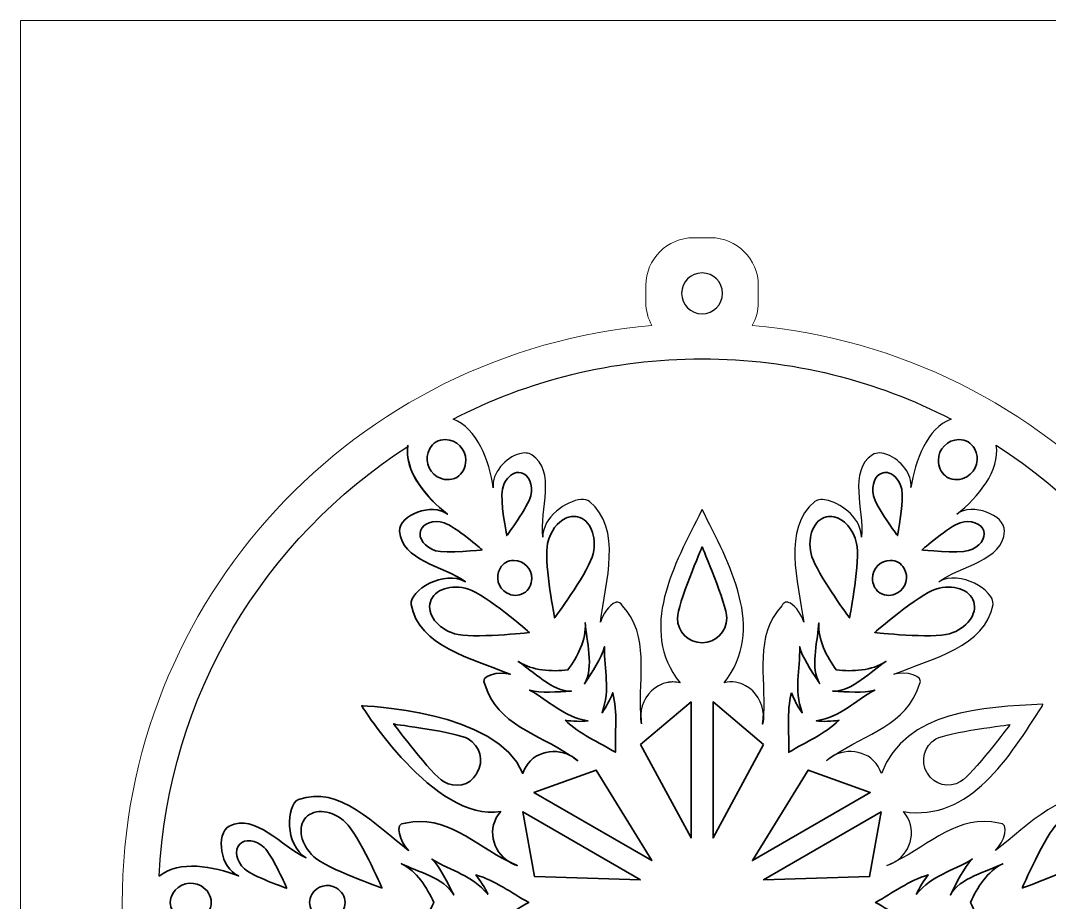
# Model space of a CAD drawing. Header units: inches. Extents: x 0 to 148, y -210 to 0.
# Drawn here: x 0 to 66.5, y -57 to 0 of the extents above; entities that cross this region are included whole.
import ezdxf

# ---------------------------------------------------------------- set-up
doc = ezdxf.new("R2010")
doc.units = ezdxf.units.IN
doc.header["$MEASUREMENT"] = 0
doc.layers.add('Layer 1', color=7, linetype='Continuous')

# ---------------------------------------------------------------- blocks, each defined once
blk = doc.blocks.new('block 4')
at = {"layer": 'Layer 1', "color": 250, "lineweight": 25}
for points in [[(43.354, -44.059), (40.097, -46.812), (43.354, -52.85), (43.354, -44.059)], [(44.784, -52.85), (48.041, -46.812), (44.784, -44.059), (44.784, -52.85)], [(37.211, -48.478), (33.199, -49.922), (40.812, -54.318), (37.211, -48.478)], [(54.939, -49.922), (50.927, -48.478), (47.326, -54.318), (54.939, -49.922)], [(40.097, -55.556), (32.484, -51.16), (33.24, -55.357), (40.097, -55.556)], [(54.899, -55.357), (55.654, -51.16), (48.041, -55.556), (54.899, -55.357)]]:
    blk.add_lwpolyline(points, dxfattribs=at)
at = {"layer": 'Layer 1', "color": 250, "lineweight": 35}
for points in [[(43.354, -44.059), (43.354, -52.85), (40.097, -46.812), (43.354, -44.059)], [(48.041, -46.812), (44.784, -52.85), (44.784, -44.059), (48.041, -46.812)], [(37.211, -48.478), (40.812, -54.318), (33.199, -49.922), (37.211, -48.478)], [(50.927, -48.478), (54.939, -49.922), (47.326, -54.318), (50.927, -48.478)], [(40.097, -55.556), (33.24, -55.357), (32.484, -51.16), (40.097, -55.556)], [(55.654, -51.16), (54.899, -55.357), (48.041, -55.556), (55.654, -51.16)]]:
    blk.add_lwpolyline(points, dxfattribs=at)
at = {"layer": 'Layer 1', "color": 250, "lineweight": 25}
for points, knots in [([(30.567, -30.204), (30.435, -29.272), (31.4, -28.242), (32.265, -28.009), (32.554, -27.931), (32.832, -27.942), (33.054, -28.075), (34.652, -29.141), (33.587, -31.626), (33.764, -33.401), (33.765, -32.103), (35.289, -31.04), (36.241, -30.973), (36.46, -30.957), (36.65, -30.995), (36.783, -31.095), (38.913, -32.87), (37.85, -36.242), (37.494, -38.906), (37.617, -38.418), (38.075, -37.764), (38.463, -37.632), (38.467, -37.631), (38.471, -37.63), (38.475, -37.629), (38.489, -37.625), (38.502, -37.621), (38.516, -37.618), (38.672, -37.584), (38.815, -37.643), (38.914, -37.843), (40.72, -39.813), (39.947, -42.389), (40.1, -44.872), (40.139, -44.105), (40.587, -43.375), (41.252, -43.009), (41.304, -42.981), (41.358, -42.957), (41.413, -42.932), (41.428, -42.926), (41.442, -42.917), (41.458, -42.911), (41.581, -42.86), (41.711, -42.825), (41.846, -42.8), (41.865, -42.796), (41.885, -42.79), (41.905, -42.787), (41.937, -42.783), (41.97, -42.782), (42.002, -42.779), (42.049, -42.774), (42.095, -42.767), (42.143, -42.766), (42.156, -42.766), (42.171, -42.768), (42.184, -42.768), (42.333, -42.767), (42.487, -42.781), (42.644, -42.816), (39.893, -39.378), (42.271, -35.172), (44.039, -31.68), (44.039, -31.68), (44.06, -31.634), (44.06, -31.634), (44.06, -31.634), (44.069, -31.616), (44.069, -31.616), (44.069, -31.616), (44.07, -31.617), (44.07, -31.617), (44.07, -31.617), (44.07, -31.616), (44.07, -31.616), (45.837, -35.107), (48.245, -39.378), (45.495, -42.816), (46.009, -42.701), (46.487, -42.79), (46.886, -43.009), (47.551, -43.375), (47.999, -44.105), (48.037, -44.871), (48.19, -42.389), (47.418, -39.813), (49.224, -37.843), (49.357, -37.577), (49.565, -37.56), (49.783, -37.681), (50.145, -37.882), (50.533, -38.464), (50.645, -38.908), (50.289, -36.244), (49.223, -32.87), (51.355, -31.094), (51.555, -30.945), (51.881, -30.935), (52.247, -31.035), (53.181, -31.289), (54.372, -32.253), (54.374, -33.4), (54.551, -31.625), (53.486, -29.141), (55.084, -28.075), (55.362, -27.909), (55.726, -27.933), (56.09, -28.083), (56.89, -28.412), (57.689, -29.348), (57.572, -30.201), (57.838, -28.471), (58.607, -26.351), (60.169, -25.768), (55.345, -23.277), (49.872, -21.87), (44.069, -21.87), (38.266, -21.87), (32.792, -23.277), (27.968, -25.768), (29.532, -26.351), (30.301, -28.473), (30.567, -30.204)], [0, 0, 0, 0, 1, 1, 1, 2, 2, 2, 3, 3, 3, 4, 4, 4, 5, 5, 5, 6, 6, 6, 7, 7, 7, 8, 8, 8, 9, 9, 9, 10, 10, 10, 11, 11, 11, 12, 12, 12, 13, 13, 13, 14, 14, 14, 15, 15, 15, 16, 16, 16, 17, 17, 17, 18, 18, 18, 19, 19, 19, 20, 20, 20, 21, 21, 21, 22, 22, 22, 23, 23, 23, 24, 24, 24, 25, 25, 25, 26, 26, 26, 27, 27, 27, 28, 28, 28, 29, 29, 29, 30, 30, 30, 31, 31, 31, 32, 32, 32, 33, 33, 33, 34, 34, 34, 35, 35, 35, 36, 36, 36, 37, 37, 37, 38, 38, 38, 39, 39, 39, 40, 40, 40, 41, 41, 41, 41]), ([(28.791, -28.431), (28.791, -27.695), (28.195, -27.099), (27.459, -27.099), (27.232, -27.099), (27.056, -27.135), (26.87, -27.235), (26.691, -27.346), (26.571, -27.481), (26.458, -27.676), (26.09, -28.314), (26.309, -29.129), (26.946, -29.496), (27.357, -29.734), (27.809, -29.745), (28.2, -29.539), (28.575, -29.303), (28.791, -28.906), (28.791, -28.431)], [0, 0, 0, 0, 1, 1, 1, 2, 2, 2, 3, 3, 3, 4, 4, 4, 5, 5, 5, 6, 6, 6, 6]), ([(59.937, -29.538), (60.329, -29.745), (60.781, -29.734), (61.192, -29.496), (61.829, -29.128), (62.047, -28.314), (61.68, -27.676), (61.566, -27.481), (61.447, -27.346), (61.268, -27.234), (61.081, -27.135), (60.905, -27.098), (60.679, -27.098), (59.943, -27.098), (59.347, -27.695), (59.347, -28.43), (59.347, -28.85), (59.515, -29.207), (59.812, -29.447), (59.851, -29.48), (59.893, -29.51), (59.937, -29.538)], [0, 0, 0, 0, 1, 1, 1, 2, 2, 2, 3, 3, 3, 4, 4, 4, 5, 5, 5, 6, 6, 6, 7, 7, 7, 7]), ([(14.095, -55.308), (12.929, -54.84), (12.586, -52.592), (13.492, -52.089), (15.214, -51.238), (16.834, -53.404), (18.461, -54.138), (17.077, -53.339), (17.154, -50.718), (17.971, -50.369), (20.575, -49.411), (22.964, -52.021), (25.093, -53.661), (24.568, -53.151), (24.089, -51.85), (24.881, -51.897), (27.49, -51.318), (29.336, -53.277), (31.562, -54.385), (30.531, -53.719), (30.101, -52.19), (31.052, -51.154), (26.7, -51.817), (22.065, -44.32), (22.065, -44.32), (22.065, -44.32), (22.059, -44.308), (22.059, -44.308), (22.059, -44.308), (30.876, -44.584), (32.477, -48.685), (32.9, -47.344), (34.438, -46.951), (35.531, -47.512), (33.458, -46.137), (30.839, -45.519), (30.036, -42.969), (29.598, -42.306), (30.965, -42.07), (31.669, -42.272), (29.185, -41.247), (25.73, -40.483), (25.257, -37.749), (25.151, -36.868), (27.382, -35.49), (28.766, -36.289), (27.317, -35.247), (24.631, -34.927), (24.507, -33.01), (24.489, -31.974), (26.607, -31.147), (27.596, -31.922), (26.231, -30.827), (24.765, -29.18), (25.039, -27.535), (15.778, -33.505), (9.515, -43.629), (8.961, -55.33), (10.251, -54.278), (12.467, -54.675), (14.095, -55.308)], [0, 0, 0, 0, 1, 1, 1, 2, 2, 2, 3, 3, 3, 4, 4, 4, 5, 5, 5, 6, 6, 6, 7, 7, 7, 8, 8, 8, 9, 9, 9, 10, 10, 10, 11, 11, 11, 12, 12, 12, 13, 13, 13, 14, 14, 14, 15, 15, 15, 16, 16, 16, 17, 17, 17, 18, 18, 18, 19, 19, 19, 20, 20, 20, 20]), ([(66.072, -44.32), (63.933, -47.597), (61.438, -51.817), (57.086, -51.154), (58.037, -52.19), (57.607, -53.719), (56.576, -54.385), (58.803, -53.277), (60.648, -51.318), (63.257, -51.897), (64.05, -51.85), (63.571, -53.151), (63.045, -53.661), (65.174, -52.021), (67.563, -49.411), (70.167, -50.368), (70.984, -50.717), (71.061, -53.338), (69.678, -54.138), (71.304, -53.403), (72.925, -51.237), (74.646, -52.089), (75.552, -52.591), (75.21, -54.84), (74.044, -55.308), (75.671, -54.675), (77.888, -54.278), (79.177, -55.329), (78.623, -43.629), (72.348, -33.426), (63.088, -27.456), (63.361, -29.101), (61.907, -30.827), (60.542, -31.922), (61.53, -31.147), (63.649, -31.974), (63.631, -33.01), (63.508, -34.926), (60.821, -35.247), (59.372, -36.289), (60.756, -35.49), (62.988, -36.868), (62.881, -37.749), (62.408, -40.483), (58.953, -41.247), (56.469, -42.271), (57.173, -42.07), (58.54, -42.306), (58.103, -42.969), (57.299, -45.518), (54.681, -46.137), (52.607, -47.511), (53.7, -46.951), (55.239, -47.344), (55.661, -48.685), (57.263, -44.584), (62.201, -44.411), (66.109, -44.196), (66.109, -44.196), (66.072, -44.32), (66.072, -44.32)], [0, 0, 0, 0, 1, 1, 1, 2, 2, 2, 3, 3, 3, 4, 4, 4, 5, 5, 5, 6, 6, 6, 7, 7, 7, 8, 8, 8, 9, 9, 9, 10, 10, 10, 11, 11, 11, 12, 12, 12, 13, 13, 13, 14, 14, 14, 15, 15, 15, 16, 16, 16, 17, 17, 17, 18, 18, 18, 19, 19, 19, 20, 20, 20, 20]), ([(32.989, -30.723), (33.149, -30.018), (32.868, -29.353), (32.361, -29.238), (32.171, -29.195), (31.977, -29.235), (31.799, -29.339), (31.503, -29.513), (31.254, -29.865), (31.154, -30.306), (30.994, -31.01), (31.436, -33.3), (31.437, -33.306), (31.441, -33.3), (32.829, -31.427), (32.989, -30.723)], [0, 0, 0, 0, 1, 1, 1, 2, 2, 2, 3, 3, 3, 4, 4, 4, 5, 5, 5, 5]), ([(56.701, -33.306), (56.702, -33.3), (57.144, -31.009), (56.983, -30.306), (56.863, -29.777), (56.53, -29.376), (56.156, -29.257), (56.032, -29.217), (55.903, -29.209), (55.776, -29.238), (55.27, -29.353), (54.989, -30.018), (55.149, -30.723), (55.309, -31.426), (56.695, -33.298), (56.701, -33.306)], [0, 0, 0, 0, 1, 1, 1, 2, 2, 2, 3, 3, 3, 4, 4, 4, 5, 5, 5, 5]), ([(27.388, -32.48), (26.698, -32.266), (26.013, -32.495), (25.859, -32.992), (25.706, -33.488), (26.142, -34.064), (26.832, -34.278), (27.523, -34.492), (29.846, -34.225), (29.846, -34.225), (29.846, -34.225), (28.079, -32.694), (27.388, -32.48)], [0, 0, 0, 0, 1, 1, 1, 2, 2, 2, 3, 3, 3, 4, 4, 4, 4]), ([(34.53, -38.628), (34.53, -38.628), (34.539, -38.616), (34.556, -38.593), (34.802, -38.257), (36.783, -35.537), (37.025, -34.475), (37.282, -33.342), (36.831, -32.274), (36.017, -32.089), (35.762, -32.031), (35.502, -32.066), (35.258, -32.177), (34.719, -32.42), (34.253, -33.026), (34.077, -33.805), (33.835, -34.867), (34.445, -38.176), (34.523, -38.586), (34.528, -38.613), (34.53, -38.628), (34.53, -38.628)], [0, 0, 0, 0, 1, 1, 1, 2, 2, 2, 3, 3, 3, 4, 4, 4, 5, 5, 5, 6, 6, 6, 7, 7, 7, 7]), ([(53.511, -38.496), (53.527, -38.517), (53.54, -38.536), (53.553, -38.552), (53.576, -38.585), (53.593, -38.607), (53.601, -38.619), (53.606, -38.624), (53.608, -38.628), (53.608, -38.628), (53.608, -38.628), (53.609, -38.624), (53.61, -38.617), (53.652, -38.4), (54.311, -34.902), (54.061, -33.805), (53.853, -32.885), (53.24, -32.205), (52.581, -32.081), (52.429, -32.053), (52.274, -32.054), (52.121, -32.088), (51.307, -32.274), (50.856, -33.342), (51.113, -34.475), (51.338, -35.467), (53.079, -37.902), (53.511, -38.496)], [0, 0, 0, 0, 1, 1, 1, 2, 2, 2, 3, 3, 3, 4, 4, 4, 5, 5, 5, 6, 6, 6, 7, 7, 7, 8, 8, 8, 9, 9, 9, 9]), ([(61.306, -34.277), (61.996, -34.064), (62.432, -33.488), (62.278, -32.992), (62.125, -32.495), (61.44, -32.266), (60.75, -32.48), (60.059, -32.693), (58.292, -34.225), (58.292, -34.225), (58.292, -34.225), (60.616, -34.491), (61.306, -34.277)], [0, 0, 0, 0, 1, 1, 1, 2, 2, 2, 3, 3, 3, 4, 4, 4, 4]), ([(44.069, -40.236), (44.949, -40.236), (45.663, -39.523), (45.663, -38.643), (45.663, -37.763), (44.072, -34.038), (44.069, -34.03), (44.064, -34.039), (42.475, -37.763), (42.475, -38.643), (42.475, -39.523), (43.189, -40.236), (44.069, -40.236)], [0, 0, 0, 0, 1, 1, 1, 2, 2, 2, 3, 3, 3, 4, 4, 4, 4]), ([(31.428, -37.006), (31.788, -37.214), (32.188, -37.219), (32.529, -37.035), (32.858, -36.832), (33.054, -36.483), (33.054, -36.067), (33.054, -35.43), (32.537, -34.913), (31.9, -34.913), (31.895, -34.913), (31.891, -34.913), (31.886, -34.913), (31.693, -34.915), (31.535, -34.95), (31.375, -35.037), (31.216, -35.134), (31.106, -35.256), (31.006, -35.429), (30.687, -35.981), (30.876, -36.687), (31.428, -37.006)], [0, 0, 0, 0, 1, 1, 1, 2, 2, 2, 3, 3, 3, 4, 4, 4, 5, 5, 5, 6, 6, 6, 7, 7, 7, 7]), ([(55.609, -37.035), (55.609, -37.035), (55.61, -37.035), (55.61, -37.035), (55.95, -37.218), (56.35, -37.213), (56.71, -37.005), (57.262, -36.687), (57.451, -35.981), (57.133, -35.429), (57.032, -35.256), (56.922, -35.134), (56.762, -35.037), (56.599, -34.948), (56.438, -34.913), (56.239, -34.913), (55.601, -34.913), (55.084, -35.43), (55.084, -36.067), (55.084, -36.43), (55.234, -36.743), (55.492, -36.952), (55.529, -36.982), (55.569, -37.009), (55.609, -37.035)], [0, 0, 0, 0, 1, 1, 1, 2, 2, 2, 3, 3, 3, 4, 4, 4, 5, 5, 5, 6, 6, 6, 7, 7, 7, 8, 8, 8, 8]), ([(28.958, -36.76), (27.848, -36.417), (26.748, -36.785), (26.501, -37.583), (26.254, -38.381), (26.954, -39.306), (28.064, -39.649), (29.174, -39.992), (32.907, -39.565), (32.907, -39.565), (32.907, -39.565), (30.067, -37.104), (28.958, -36.76)], [0, 0, 0, 0, 1, 1, 1, 2, 2, 2, 3, 3, 3, 4, 4, 4, 4]), ([(60.074, -39.649), (61.185, -39.306), (61.884, -38.38), (61.637, -37.582), (61.39, -36.785), (60.29, -36.417), (59.181, -36.76), (58.071, -37.103), (55.231, -39.565), (55.231, -39.565), (55.231, -39.565), (58.964, -39.992), (60.074, -39.649)], [0, 0, 0, 0, 1, 1, 1, 2, 2, 2, 3, 3, 3, 4, 4, 4, 4]), ([(38.297, -43.464), (38.126, -43.915), (37.855, -44.405), (37.598, -44.758), (37.598, -44.758), (37.598, -44.757), (37.598, -44.757), (37.598, -44.757), (37.598, -44.758), (37.597, -44.758), (38.167, -43.193), (37.712, -42.048), (37.759, -40.495), (37.56, -41.248), (36.967, -42.085), (36.461, -42.878), (36.461, -42.877), (36.462, -42.876), (36.462, -42.876), (36.462, -42.877), (36.461, -42.877), (36.461, -42.878), (37.119, -41.815), (36.568, -40.062), (36.517, -38.943), (36.589, -40.041), (36.007, -41.14), (35.391, -41.992), (34.341, -42.1), (33.096, -42.054), (32.181, -41.439), (33.125, -42.041), (34.37, -43.401), (35.622, -43.362), (34.683, -43.404), (33.661, -43.499), (32.909, -43.295), (34.278, -44.03), (35.043, -44.997), (36.682, -45.286), (36.248, -45.333), (35.688, -45.322), (35.212, -45.246), (36.174, -46.168), (37.346, -46.631), (38.464, -47.316), (38.43, -46.006), (38.615, -44.758), (38.297, -43.464)], [0, 0, 0, 0, 1, 1, 1, 2, 2, 2, 3, 3, 3, 4, 4, 4, 5, 5, 5, 6, 6, 6, 7, 7, 7, 8, 8, 8, 9, 9, 9, 10, 10, 10, 11, 11, 11, 12, 12, 12, 13, 13, 13, 14, 14, 14, 15, 15, 15, 16, 16, 16, 16]), ([(49.674, -47.316), (50.791, -46.631), (51.964, -46.168), (52.926, -45.246), (52.449, -45.322), (51.89, -45.333), (51.455, -45.286), (53.095, -44.997), (53.86, -44.03), (55.229, -43.295), (54.477, -43.499), (53.456, -43.404), (52.516, -43.362), (53.767, -43.4), (55.013, -42.041), (55.957, -41.439), (55.042, -42.054), (53.796, -42.1), (52.748, -41.992), (52.748, -41.992), (52.747, -41.992), (52.747, -41.992), (52.131, -41.141), (51.55, -40.042), (51.621, -38.945), (51.572, -39.994), (51.086, -41.598), (51.567, -42.67), (51.599, -42.742), (51.636, -42.811), (51.676, -42.877), (51.635, -42.812), (51.593, -42.747), (51.551, -42.682), (51.076, -41.948), (50.562, -41.186), (50.379, -40.494), (50.426, -42.048), (49.972, -43.193), (50.541, -44.758), (50.54, -44.758), (50.54, -44.757), (50.54, -44.757), (50.54, -44.757), (50.54, -44.758), (50.54, -44.758), (50.428, -44.604), (50.313, -44.423), (50.205, -44.232), (50.184, -44.193), (50.163, -44.154), (50.141, -44.115), (50.027, -43.901), (49.922, -43.679), (49.841, -43.464), (49.523, -44.758), (49.708, -46.006), (49.674, -47.316)], [0, 0, 0, 0, 1, 1, 1, 2, 2, 2, 3, 3, 3, 4, 4, 4, 5, 5, 5, 6, 6, 6, 7, 7, 7, 8, 8, 8, 9, 9, 9, 10, 10, 10, 11, 11, 11, 12, 12, 12, 13, 13, 13, 14, 14, 14, 15, 15, 15, 16, 16, 16, 17, 17, 17, 18, 18, 18, 19, 19, 19, 19]), ([(40.1, -44.876), (40.091, -45.076), (40.108, -45.279), (40.157, -45.478), (40.13, -45.278), (40.113, -45.078), (40.1, -44.876)], [0, 0, 0, 0, 1, 1, 1, 2, 2, 2, 2]), ([(47.981, -45.48), (48.03, -45.28), (48.048, -45.078), (48.037, -44.877), (48.025, -45.079), (48.007, -45.28), (47.981, -45.48)], [0, 0, 0, 0, 1, 1, 1, 2, 2, 2, 2]), ([(28.948, -46.452), (28.185, -46.012), (24.198, -45.507), (24.198, -45.507), (24.198, -45.507), (24.149, -45.478), (24.149, -45.478), (24.149, -45.478), (24.117, -45.504), (24.117, -45.504), (24.117, -45.504), (24.156, -45.526), (24.156, -45.526), (24.156, -45.526), (26.591, -48.773), (27.353, -49.213), (28.116, -49.654), (29.038, -49.478), (29.478, -48.716), (29.478, -48.716), (29.531, -48.63), (29.531, -48.63), (29.972, -47.867), (29.71, -46.893), (28.948, -46.452)], [0, 0, 0, 0, 1, 1, 1, 2, 2, 2, 3, 3, 3, 4, 4, 4, 5, 5, 5, 6, 6, 6, 7, 7, 7, 8, 8, 8, 8]), ([(58.607, -48.63), (58.607, -48.63), (58.634, -48.674), (58.634, -48.674), (59.074, -49.436), (60.022, -49.653), (60.785, -49.213), (61.547, -48.773), (63.983, -45.526), (63.983, -45.526), (63.983, -45.526), (59.953, -46.012), (59.191, -46.452), (58.428, -46.892), (58.167, -47.867), (58.607, -48.63)], [0, 0, 0, 0, 1, 1, 1, 2, 2, 2, 3, 3, 3, 4, 4, 4, 5, 5, 5, 5]), ([(35.531, -47.512), (35.701, -47.624), (35.867, -47.74), (36.028, -47.864), (35.879, -47.721), (35.711, -47.604), (35.531, -47.512)], [0, 0, 0, 0, 1, 1, 1, 2, 2, 2, 2]), ([(52.607, -47.511), (52.427, -47.604), (52.259, -47.72), (52.11, -47.864), (52.271, -47.74), (52.438, -47.624), (52.607, -47.511)], [0, 0, 0, 0, 1, 1, 1, 2, 2, 2, 2]), ([(21.02, -51.85), (20.167, -51.061), (19.017, -50.917), (18.449, -51.529), (17.881, -52.142), (18.112, -53.279), (18.965, -54.068), (19.817, -54.858), (23.368, -56.087), (23.368, -56.087), (23.368, -56.087), (21.872, -52.64), (21.02, -51.85)], [0, 0, 0, 0, 1, 1, 1, 2, 2, 2, 3, 3, 3, 4, 4, 4, 4]), ([(69.689, -51.529), (69.122, -50.916), (67.971, -51.06), (67.118, -51.85), (66.266, -52.639), (64.77, -56.087), (64.77, -56.087), (64.77, -56.087), (68.321, -54.858), (69.173, -54.068), (70.026, -53.279), (70.257, -52.142), (69.689, -51.529)], [0, 0, 0, 0, 1, 1, 1, 2, 2, 2, 3, 3, 3, 4, 4, 4, 4]), ([(14.152, -53.269), (13.799, -53.651), (13.943, -54.358), (14.473, -54.849), (15.004, -55.341), (17.213, -56.105), (17.213, -56.105), (17.213, -56.105), (16.283, -53.96), (15.752, -53.469), (15.221, -52.978), (14.505, -52.888), (14.152, -53.269)], [0, 0, 0, 0, 1, 1, 1, 2, 2, 2, 3, 3, 3, 4, 4, 4, 4]), ([(29.441, -55.242), (29.745, -55.617), (30.034, -56.096), (30.211, -56.495), (29.14, -55.22), (27.921, -55.041), (26.6, -54.223), (27.152, -54.772), (27.581, -55.705), (28.014, -56.539), (27.422, -55.436), (25.622, -55.037), (24.628, -54.52), (25.619, -55.005), (26.282, -56.061), (26.712, -57.024), (26.282, -57.986), (25.619, -59.042), (24.628, -59.527), (25.622, -59.011), (27.422, -58.611), (28.014, -57.508), (27.581, -58.343), (27.152, -59.275), (26.6, -59.824), (27.921, -59.006), (29.14, -58.827), (30.211, -57.552), (30.034, -57.952), (29.745, -58.43), (29.44, -58.805), (30.72, -58.432), (31.708, -57.649), (32.86, -57.024), (31.708, -56.398), (30.72, -55.615), (29.441, -55.242)], [0, 0, 0, 0, 1, 1, 1, 2, 2, 2, 3, 3, 3, 4, 4, 4, 5, 5, 5, 6, 6, 6, 7, 7, 7, 8, 8, 8, 9, 9, 9, 10, 10, 10, 11, 11, 11, 12, 12, 12, 12]), ([(31.562, -54.385), (31.732, -54.495), (31.917, -54.582), (32.116, -54.639), (31.929, -54.561), (31.744, -54.476), (31.562, -54.385)], [0, 0, 0, 0, 1, 1, 1, 2, 2, 2, 2]), ([(63.51, -54.52), (62.517, -55.037), (60.717, -55.436), (60.124, -56.539), (60.557, -55.704), (60.986, -54.772), (61.539, -54.223), (60.217, -55.041), (58.998, -55.22), (57.927, -56.495), (58.104, -56.095), (58.393, -55.617), (58.698, -55.242), (57.418, -55.615), (56.43, -56.398), (55.278, -57.023), (56.43, -57.648), (57.418, -58.432), (58.698, -58.805), (58.393, -58.43), (58.104, -57.951), (57.927, -57.552), (58.998, -58.827), (60.217, -59.006), (61.539, -59.824), (60.986, -59.275), (60.557, -58.342), (60.124, -57.507), (60.717, -58.611), (62.517, -59.011), (63.51, -59.527), (62.52, -59.041), (61.857, -57.986), (61.426, -57.024), (61.856, -56.061), (62.519, -55.005), (63.51, -54.52)], [0, 0, 0, 0, 1, 1, 1, 2, 2, 2, 3, 3, 3, 4, 4, 4, 5, 5, 5, 6, 6, 6, 7, 7, 7, 8, 8, 8, 9, 9, 9, 10, 10, 10, 11, 11, 11, 12, 12, 12, 12]), ([(56.576, -54.385), (56.394, -54.476), (56.21, -54.561), (56.022, -54.639), (56.221, -54.582), (56.406, -54.495), (56.576, -54.385)], [0, 0, 0, 0, 1, 1, 1, 2, 2, 2, 2]), ([(11.668, -55.958), (11.031, -55.59), (10.217, -55.808), (9.849, -56.446), (9.735, -56.642), (9.678, -56.813), (9.671, -57.024), (9.678, -57.235), (9.735, -57.405), (9.849, -57.602), (10.217, -58.239), (11.031, -58.457), (11.668, -58.089), (12.08, -57.852), (12.315, -57.466), (12.332, -57.024), (12.332, -57.024), (12.332, -57.024), (12.332, -57.024), (12.316, -56.581), (12.08, -56.196), (11.668, -55.958)], [0, 0, 0, 0, 1, 1, 1, 2, 2, 2, 3, 3, 3, 4, 4, 4, 5, 5, 5, 6, 6, 6, 7, 7, 7, 7]), ([(20.413, -57.962), (20.772, -57.754), (20.977, -57.41), (20.988, -57.024), (20.988, -57.024), (20.988, -57.024), (20.988, -57.024), (20.977, -56.637), (20.772, -56.293), (20.413, -56.085), (19.861, -55.766), (19.154, -55.955), (18.836, -56.507), (18.736, -56.68), (18.686, -56.837), (18.682, -57.024), (18.686, -57.21), (18.736, -57.366), (18.836, -57.539), (19.154, -58.091), (19.861, -58.281), (20.413, -57.962)], [0, 0, 0, 0, 1, 1, 1, 2, 2, 2, 3, 3, 3, 4, 4, 4, 5, 5, 5, 6, 6, 6, 7, 7, 7, 7])]:
    blk.add_open_spline(points, degree=3, knots=knots, dxfattribs=at)
at = {"layer": 'Layer 1', "color": 250, "lineweight": 35}
for points, knots in [([(26.946, -29.496), (26.309, -29.129), (26.09, -28.314), (26.458, -27.676), (26.571, -27.481), (26.691, -27.346), (26.87, -27.235), (27.056, -27.135), (27.232, -27.099), (27.459, -27.099), (28.195, -27.099), (28.791, -27.695), (28.791, -28.431), (28.791, -28.906), (28.575, -29.303), (28.2, -29.539), (27.809, -29.745), (27.357, -29.734), (26.946, -29.496)], [0, 0, 0, 0, 1, 1, 1, 2, 2, 2, 3, 3, 3, 4, 4, 4, 5, 5, 5, 6, 6, 6, 6]), ([(60.679, -27.098), (60.905, -27.098), (61.081, -27.135), (61.268, -27.234), (61.447, -27.346), (61.566, -27.481), (61.68, -27.676), (62.047, -28.314), (61.829, -29.128), (61.192, -29.496), (60.781, -29.734), (60.329, -29.745), (59.937, -29.538), (59.893, -29.51), (59.851, -29.48), (59.812, -29.447), (59.515, -29.207), (59.347, -28.85), (59.347, -28.43), (59.347, -27.695), (59.943, -27.098), (60.679, -27.098)], [0, 0, 0, 0, 1, 1, 1, 2, 2, 2, 3, 3, 3, 4, 4, 4, 5, 5, 5, 6, 6, 6, 7, 7, 7, 7]), ([(25.05, -27.456), (24.776, -29.101), (26.231, -30.827), (27.596, -31.922), (26.607, -31.147), (24.489, -31.974), (24.507, -33.01), (24.631, -34.927), (27.317, -35.247), (28.766, -36.289), (27.382, -35.49), (25.151, -36.868), (25.257, -37.749), (25.73, -40.483), (29.185, -41.247), (31.669, -42.272), (30.965, -42.07), (29.598, -42.306), (30.036, -42.969), (30.839, -45.519), (33.458, -46.137), (35.531, -47.512), (35.711, -47.604), (35.879, -47.721), (36.028, -47.864), (35.867, -47.74), (35.701, -47.624), (35.531, -47.512), (34.438, -46.951), (32.9, -47.344), (32.477, -48.685), (30.876, -44.584), (22.059, -44.308), (22.059, -44.308), (22.059, -44.308), (22.065, -44.32), (22.065, -44.32), (22.065, -44.32), (26.7, -51.817), (31.052, -51.154), (30.101, -52.19), (30.531, -53.719), (31.562, -54.385), (31.744, -54.476), (31.929, -54.561), (32.116, -54.639), (31.917, -54.582), (31.732, -54.495), (31.562, -54.385), (29.336, -53.277), (27.49, -51.318), (24.881, -51.897), (24.089, -51.85), (24.568, -53.151), (25.093, -53.661), (22.964, -52.021), (20.575, -49.411), (17.971, -50.369), (17.154, -50.718), (17.077, -53.339), (18.461, -54.138), (16.834, -53.404), (15.214, -51.238), (13.492, -52.089), (12.586, -52.592), (12.929, -54.84), (14.095, -55.308), (12.467, -54.675), (10.251, -54.278), (8.961, -55.33)], [0, 0, 0, 0, 1, 1, 1, 2, 2, 2, 3, 3, 3, 4, 4, 4, 5, 5, 5, 6, 6, 6, 7, 7, 7, 8, 8, 8, 9, 9, 9, 10, 10, 10, 11, 11, 11, 12, 12, 12, 13, 13, 13, 14, 14, 14, 15, 15, 15, 16, 16, 16, 17, 17, 17, 18, 18, 18, 19, 19, 19, 20, 20, 20, 21, 21, 21, 22, 22, 22, 23, 23, 23, 23]), ([(31.154, -30.306), (31.254, -29.865), (31.503, -29.513), (31.799, -29.339), (31.977, -29.235), (32.171, -29.195), (32.361, -29.238), (32.868, -29.353), (33.149, -30.018), (32.989, -30.723), (32.829, -31.427), (31.441, -33.3), (31.437, -33.306), (31.436, -33.3), (30.994, -31.01), (31.154, -30.306)], [0, 0, 0, 0, 1, 1, 1, 2, 2, 2, 3, 3, 3, 4, 4, 4, 5, 5, 5, 5]), ([(55.776, -29.238), (55.903, -29.209), (56.032, -29.217), (56.156, -29.257), (56.53, -29.376), (56.863, -29.777), (56.983, -30.306), (57.144, -31.009), (56.702, -33.3), (56.701, -33.306), (56.695, -33.298), (55.309, -31.426), (55.149, -30.723), (54.989, -30.018), (55.27, -29.353), (55.776, -29.238)], [0, 0, 0, 0, 1, 1, 1, 2, 2, 2, 3, 3, 3, 4, 4, 4, 5, 5, 5, 5]), ([(26.832, -34.278), (26.142, -34.064), (25.706, -33.488), (25.859, -32.992), (26.013, -32.495), (26.698, -32.266), (27.388, -32.48), (28.079, -32.694), (29.846, -34.225), (29.846, -34.225), (29.846, -34.225), (27.523, -34.492), (26.832, -34.278)], [0, 0, 0, 0, 1, 1, 1, 2, 2, 2, 3, 3, 3, 4, 4, 4, 4]), ([(34.077, -33.805), (34.253, -33.026), (34.719, -32.42), (35.258, -32.177), (35.502, -32.066), (35.762, -32.031), (36.017, -32.089), (36.831, -32.274), (37.282, -33.342), (37.025, -34.475), (36.783, -35.537), (34.802, -38.257), (34.556, -38.593), (34.539, -38.616), (34.53, -38.628), (34.53, -38.628), (34.53, -38.628), (34.528, -38.613), (34.523, -38.586), (34.445, -38.176), (33.835, -34.867), (34.077, -33.805)], [0, 0, 0, 0, 1, 1, 1, 2, 2, 2, 3, 3, 3, 4, 4, 4, 5, 5, 5, 6, 6, 6, 7, 7, 7, 7]), ([(52.121, -32.088), (52.274, -32.054), (52.429, -32.053), (52.581, -32.081), (53.24, -32.205), (53.853, -32.885), (54.061, -33.805), (54.311, -34.902), (53.652, -38.4), (53.61, -38.617), (53.609, -38.624), (53.608, -38.628), (53.608, -38.628), (53.608, -38.628), (53.606, -38.624), (53.601, -38.619), (53.593, -38.607), (53.576, -38.585), (53.553, -38.552), (53.54, -38.536), (53.527, -38.517), (53.511, -38.496), (53.079, -37.902), (51.338, -35.467), (51.113, -34.475), (50.856, -33.342), (51.307, -32.274), (52.121, -32.088)], [0, 0, 0, 0, 1, 1, 1, 2, 2, 2, 3, 3, 3, 4, 4, 4, 5, 5, 5, 6, 6, 6, 7, 7, 7, 8, 8, 8, 9, 9, 9, 9]), ([(60.75, -32.48), (61.44, -32.266), (62.125, -32.495), (62.278, -32.992), (62.432, -33.488), (61.996, -34.064), (61.306, -34.277), (60.616, -34.491), (58.292, -34.225), (58.292, -34.225), (58.292, -34.225), (60.059, -32.693), (60.75, -32.48)], [0, 0, 0, 0, 1, 1, 1, 2, 2, 2, 3, 3, 3, 4, 4, 4, 4]), ([(42.475, -38.643), (42.475, -37.763), (44.064, -34.039), (44.069, -34.03), (44.072, -34.038), (45.663, -37.763), (45.663, -38.643), (45.663, -39.523), (44.949, -40.236), (44.069, -40.236), (43.189, -40.236), (42.475, -39.523), (42.475, -38.643)], [0, 0, 0, 0, 1, 1, 1, 2, 2, 2, 3, 3, 3, 4, 4, 4, 4]), ([(31.006, -35.429), (31.106, -35.256), (31.216, -35.134), (31.375, -35.037), (31.535, -34.95), (31.693, -34.915), (31.886, -34.913), (31.891, -34.913), (31.895, -34.913), (31.9, -34.913), (32.537, -34.913), (33.054, -35.43), (33.054, -36.067), (33.054, -36.483), (32.858, -36.832), (32.529, -37.035), (32.188, -37.219), (31.788, -37.214), (31.428, -37.006), (30.876, -36.687), (30.687, -35.981), (31.006, -35.429)], [0, 0, 0, 0, 1, 1, 1, 2, 2, 2, 3, 3, 3, 4, 4, 4, 5, 5, 5, 6, 6, 6, 7, 7, 7, 7]), ([(56.239, -34.913), (56.438, -34.913), (56.599, -34.948), (56.762, -35.037), (56.922, -35.134), (57.032, -35.256), (57.133, -35.429), (57.451, -35.981), (57.262, -36.687), (56.71, -37.005), (56.35, -37.213), (55.95, -37.218), (55.61, -37.035), (55.61, -37.035), (55.609, -37.035), (55.609, -37.035), (55.569, -37.009), (55.529, -36.982), (55.492, -36.952), (55.234, -36.743), (55.084, -36.43), (55.084, -36.067), (55.084, -35.43), (55.601, -34.913), (56.239, -34.913)], [0, 0, 0, 0, 1, 1, 1, 2, 2, 2, 3, 3, 3, 4, 4, 4, 5, 5, 5, 6, 6, 6, 7, 7, 7, 8, 8, 8, 8]), ([(28.064, -39.649), (26.954, -39.306), (26.254, -38.381), (26.501, -37.583), (26.748, -36.785), (27.848, -36.417), (28.958, -36.76), (30.067, -37.104), (32.907, -39.565), (32.907, -39.565), (32.907, -39.565), (29.174, -39.992), (28.064, -39.649)], [0, 0, 0, 0, 1, 1, 1, 2, 2, 2, 3, 3, 3, 4, 4, 4, 4]), ([(59.181, -36.76), (60.29, -36.417), (61.39, -36.785), (61.637, -37.582), (61.884, -38.38), (61.185, -39.306), (60.074, -39.649), (58.964, -39.992), (55.231, -39.565), (55.231, -39.565), (55.231, -39.565), (58.071, -37.103), (59.181, -36.76)], [0, 0, 0, 0, 1, 1, 1, 2, 2, 2, 3, 3, 3, 4, 4, 4, 4]), ([(35.212, -45.246), (35.688, -45.322), (36.248, -45.333), (36.682, -45.286), (35.043, -44.997), (34.278, -44.03), (32.909, -43.295), (33.661, -43.499), (34.683, -43.404), (35.622, -43.362), (34.37, -43.401), (33.125, -42.041), (32.181, -41.439), (33.096, -42.054), (34.341, -42.1), (35.391, -41.992), (36.007, -41.14), (36.589, -40.041), (36.517, -38.943), (36.568, -40.062), (37.119, -41.815), (36.461, -42.878), (36.461, -42.877), (36.462, -42.877), (36.462, -42.876), (36.462, -42.876), (36.461, -42.877), (36.461, -42.878), (36.967, -42.085), (37.56, -41.248), (37.759, -40.495), (37.712, -42.048), (38.167, -43.193), (37.597, -44.758), (37.598, -44.758), (37.598, -44.757), (37.598, -44.757), (37.598, -44.757), (37.598, -44.758), (37.598, -44.758), (37.855, -44.405), (38.126, -43.915), (38.297, -43.464), (38.615, -44.758), (38.43, -46.006), (38.464, -47.316), (37.346, -46.631), (36.174, -46.168), (35.212, -45.246)], [0, 0, 0, 0, 1, 1, 1, 2, 2, 2, 3, 3, 3, 4, 4, 4, 5, 5, 5, 6, 6, 6, 7, 7, 7, 8, 8, 8, 9, 9, 9, 10, 10, 10, 11, 11, 11, 12, 12, 12, 13, 13, 13, 14, 14, 14, 15, 15, 15, 16, 16, 16, 16]), ([(49.841, -43.464), (49.922, -43.679), (50.027, -43.901), (50.141, -44.115), (50.163, -44.154), (50.184, -44.193), (50.205, -44.232), (50.313, -44.423), (50.428, -44.604), (50.54, -44.758), (50.54, -44.758), (50.54, -44.757), (50.54, -44.757), (50.54, -44.757), (50.54, -44.758), (50.541, -44.758), (49.972, -43.193), (50.426, -42.048), (50.379, -40.494), (50.562, -41.186), (51.076, -41.948), (51.551, -42.682), (51.593, -42.747), (51.635, -42.812), (51.676, -42.877), (51.636, -42.811), (51.599, -42.742), (51.567, -42.67), (51.086, -41.598), (51.572, -39.994), (51.621, -38.945), (51.55, -40.042), (52.131, -41.141), (52.747, -41.992), (52.747, -41.992), (52.748, -41.992), (52.748, -41.992), (53.796, -42.1), (55.042, -42.054), (55.957, -41.439), (55.013, -42.041), (53.767, -43.4), (52.516, -43.362), (53.456, -43.404), (54.477, -43.499), (55.229, -43.295), (53.86, -44.03), (53.095, -44.997), (51.455, -45.286), (51.89, -45.333), (52.449, -45.322), (52.926, -45.246), (51.964, -46.168), (50.791, -46.631), (49.674, -47.316), (49.708, -46.006), (49.523, -44.758), (49.841, -43.464)], [0, 0, 0, 0, 1, 1, 1, 2, 2, 2, 3, 3, 3, 4, 4, 4, 5, 5, 5, 6, 6, 6, 7, 7, 7, 8, 8, 8, 9, 9, 9, 10, 10, 10, 11, 11, 11, 12, 12, 12, 13, 13, 13, 14, 14, 14, 15, 15, 15, 16, 16, 16, 17, 17, 17, 18, 18, 18, 19, 19, 19, 19]), ([(40.157, -45.478), (40.108, -45.279), (40.091, -45.076), (40.1, -44.876), (40.113, -45.078), (40.13, -45.278), (40.157, -45.478)], [0, 0, 0, 0, 1, 1, 1, 2, 2, 2, 2]), ([(48.037, -44.877), (48.048, -45.078), (48.03, -45.28), (47.981, -45.48), (48.007, -45.28), (48.025, -45.079), (48.037, -44.877)], [0, 0, 0, 0, 1, 1, 1, 2, 2, 2, 2]), ([(29.531, -48.63), (29.531, -48.63), (29.478, -48.716), (29.478, -48.716), (29.038, -49.478), (28.116, -49.654), (27.353, -49.213), (26.591, -48.773), (24.156, -45.526), (24.156, -45.526), (24.156, -45.526), (24.117, -45.504), (24.117, -45.504), (24.117, -45.504), (24.149, -45.478), (24.149, -45.478), (24.149, -45.478), (24.198, -45.507), (24.198, -45.507), (24.198, -45.507), (28.185, -46.012), (28.948, -46.452), (29.71, -46.893), (29.972, -47.867), (29.531, -48.63)], [0, 0, 0, 0, 1, 1, 1, 2, 2, 2, 3, 3, 3, 4, 4, 4, 5, 5, 5, 6, 6, 6, 7, 7, 7, 8, 8, 8, 8]), ([(18.965, -54.068), (18.112, -53.279), (17.881, -52.142), (18.449, -51.529), (19.017, -50.917), (20.167, -51.061), (21.02, -51.85), (21.872, -52.64), (23.368, -56.087), (23.368, -56.087), (23.368, -56.087), (19.817, -54.858), (18.965, -54.068)], [0, 0, 0, 0, 1, 1, 1, 2, 2, 2, 3, 3, 3, 4, 4, 4, 4]), ([(69.173, -54.068), (68.321, -54.858), (64.77, -56.087), (64.77, -56.087), (64.77, -56.087), (66.266, -52.639), (67.118, -51.85), (67.971, -51.06), (69.122, -50.916), (69.689, -51.529), (70.257, -52.142), (70.026, -53.279), (69.173, -54.068)], [0, 0, 0, 0, 1, 1, 1, 2, 2, 2, 3, 3, 3, 4, 4, 4, 4]), ([(14.473, -54.849), (13.943, -54.358), (13.799, -53.651), (14.152, -53.269), (14.505, -52.888), (15.221, -52.978), (15.752, -53.469), (16.283, -53.96), (17.213, -56.105), (17.213, -56.105), (17.213, -56.105), (15.004, -55.341), (14.473, -54.849)], [0, 0, 0, 0, 1, 1, 1, 2, 2, 2, 3, 3, 3, 4, 4, 4, 4]), ([(29.44, -58.805), (29.745, -58.43), (30.034, -57.952), (30.211, -57.552), (29.14, -58.827), (27.921, -59.006), (26.6, -59.824), (27.152, -59.275), (27.581, -58.343), (28.014, -57.508), (27.422, -58.611), (25.622, -59.011), (24.628, -59.527), (25.619, -59.042), (26.282, -57.986), (26.712, -57.024), (26.282, -56.061), (25.619, -55.005), (24.628, -54.52), (25.622, -55.037), (27.422, -55.436), (28.014, -56.539), (27.581, -55.705), (27.152, -54.772), (26.6, -54.223), (27.921, -55.041), (29.14, -55.22), (30.211, -56.495), (30.034, -56.096), (29.745, -55.617), (29.441, -55.242), (30.72, -55.615), (31.708, -56.398), (32.86, -57.024), (31.708, -57.649), (30.72, -58.432), (29.44, -58.805)], [0, 0, 0, 0, 1, 1, 1, 2, 2, 2, 3, 3, 3, 4, 4, 4, 5, 5, 5, 6, 6, 6, 7, 7, 7, 8, 8, 8, 9, 9, 9, 10, 10, 10, 11, 11, 11, 12, 12, 12, 12]), ([(63.51, -59.527), (62.517, -59.011), (60.717, -58.611), (60.124, -57.507), (60.557, -58.342), (60.986, -59.275), (61.539, -59.824), (60.217, -59.006), (58.998, -58.827), (57.927, -57.552), (58.104, -57.951), (58.393, -58.43), (58.698, -58.805), (57.418, -58.432), (56.43, -57.648), (55.278, -57.023), (56.43, -56.398), (57.418, -55.615), (58.698, -55.242), (58.393, -55.617), (58.104, -56.095), (57.927, -56.495), (58.998, -55.22), (60.217, -55.041), (61.539, -54.223), (60.986, -54.772), (60.557, -55.704), (60.124, -56.539), (60.717, -55.436), (62.517, -55.037), (63.51, -54.52), (62.519, -55.005), (61.856, -56.061), (61.426, -57.024), (61.857, -57.986), (62.52, -59.041), (63.51, -59.527)], [0, 0, 0, 0, 1, 1, 1, 2, 2, 2, 3, 3, 3, 4, 4, 4, 5, 5, 5, 6, 6, 6, 7, 7, 7, 8, 8, 8, 9, 9, 9, 10, 10, 10, 11, 11, 11, 12, 12, 12, 12]), ([(11.668, -58.089), (11.031, -58.457), (10.217, -58.239), (9.849, -57.602), (9.735, -57.405), (9.678, -57.235), (9.671, -57.024), (9.678, -56.813), (9.735, -56.642), (9.849, -56.446), (10.217, -55.808), (11.031, -55.59), (11.668, -55.958), (12.08, -56.196), (12.316, -56.581), (12.332, -57.024), (12.332, -57.024), (12.332, -57.024), (12.332, -57.024), (12.315, -57.466), (12.08, -57.852), (11.668, -58.089)], [0, 0, 0, 0, 1, 1, 1, 2, 2, 2, 3, 3, 3, 4, 4, 4, 5, 5, 5, 6, 6, 6, 7, 7, 7, 7]), ([(18.682, -57.024), (18.686, -56.837), (18.736, -56.68), (18.836, -56.507), (19.154, -55.955), (19.861, -55.766), (20.413, -56.085), (20.772, -56.293), (20.977, -56.637), (20.988, -57.024), (20.988, -57.024), (20.988, -57.024), (20.988, -57.024), (20.977, -57.41), (20.772, -57.754), (20.413, -57.962), (19.861, -58.281), (19.154, -58.091), (18.836, -57.539), (18.736, -57.366), (18.686, -57.21), (18.682, -57.024)], [0, 0, 0, 0, 1, 1, 1, 2, 2, 2, 3, 3, 3, 4, 4, 4, 5, 5, 5, 6, 6, 6, 7, 7, 7, 7])]:
    blk.add_open_spline(points, degree=3, knots=knots, dxfattribs=at)

msp = doc.modelspace()

# ---------------------------------------------------------------- linework, layer by layer
at = {"layer": 'Layer 1', "color": 250, "lineweight": 9}
msp.add_lwpolyline([(148.001, -210.002), (0, -210.002), (0, 0), (148.001, 0), (148.001, -210.002)], dxfattribs=at)
msp.add_open_spline([(47.313, -19.724), (47.562, -19.28), (47.705, -18.77), (47.705, -18.228), (47.705, -18.228), (47.705, -17.126), (47.705, -17.126), (47.705, -15.429), (46.317, -14.041), (44.62, -14.041), (44.62, -14.041), (43.518, -14.041), (43.518, -14.041), (41.821, -14.041), (40.433, -15.429), (40.433, -17.126), (40.433, -17.126), (40.433, -18.228), (40.433, -18.228), (40.433, -18.77), (40.576, -19.28), (40.825, -19.724), (21.634, -21.369), (6.569, -37.466), (6.569, -57.083), (6.569, -77.794), (23.358, -94.583), (44.069, -94.583), (64.78, -94.583), (81.569, -77.794), (81.569, -57.083), (81.569, -37.466), (66.505, -21.369), (47.313, -19.724)], degree=3, knots=[0, 0, 0, 0, 1, 1, 1, 2, 2, 2, 3, 3, 3, 4, 4, 4, 5, 5, 5, 6, 6, 6, 7, 7, 7, 8, 8, 8, 9, 9, 9, 10, 10, 10, 11, 11, 11, 11], dxfattribs=at)
at = {"layer": 'Layer 1', "color": 250, "lineweight": 25}
msp.add_open_spline([(45.391, -17.64), (45.391, -18.37), (44.799, -18.962), (44.069, -18.962), (43.339, -18.962), (42.747, -18.37), (42.747, -17.64), (42.747, -16.91), (43.339, -16.318), (44.069, -16.318), (44.799, -16.318), (45.391, -16.91), (45.391, -17.64)], degree=3, knots=[0, 0, 0, 0, 1, 1, 1, 2, 2, 2, 3, 3, 3, 4, 4, 4, 4], dxfattribs=at)

# ---------------------------------------------------------------- block references
at = {"layer": 'Layer 1'}
msp.add_blockref('block 4', (0, 0), dxfattribs=at)

doc.saveas('drawing.dxf')
